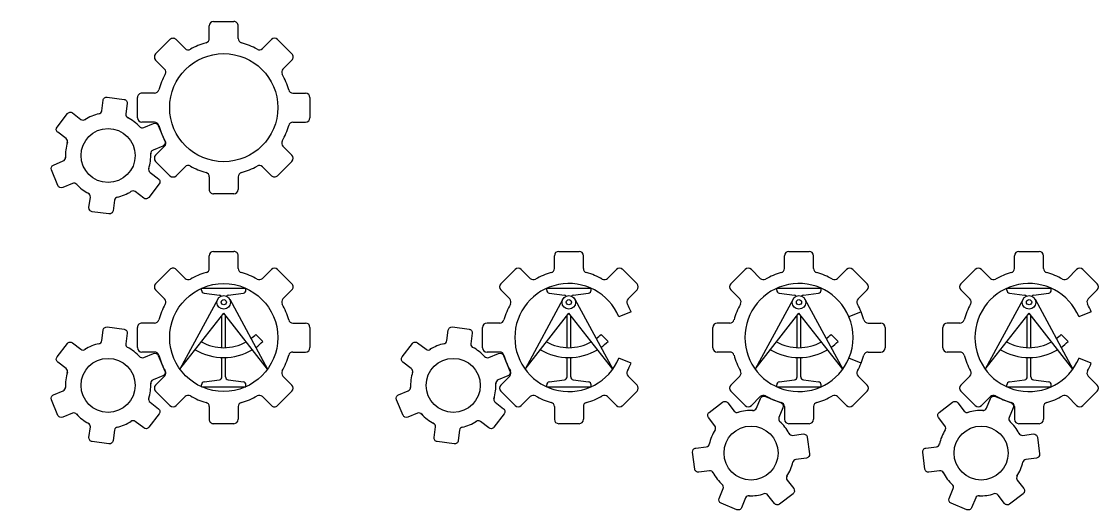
# Model space of a CAD drawing. Header units: millimetres. Extents: x -495 to 480, y 20 to 233.
# Drawn here: x -494.7 to -26.6, y 20.3 to 233 of the extents above; entities that cross this region are included whole.
import ezdxf

# ---------------------------------------------------------------- set-up
doc = ezdxf.new("R2010")
doc.units = ezdxf.units.MM

# ---------------------------------------------------------------- blocks, each defined once
blk = doc.blocks.new('*U15')
blk.add_lwpolyline([(-6.66, -0.64, 0.338133), (-4.99, 0.33), (-3.22, 4.59, -0.414214), (-1.14, 5.45), (5.67, 2.63, -0.414214), (6.53, 0.55), (4.77, -3.71, 0.338133), (5.26, -5.57)], format="xyb")
blk = doc.blocks.new('*U16')
at = {"color": 0, "linetype": 'ByBlock', "lineweight": -2, "transparency": 16777216}
for p, rotation in [((-90.56, 61.19), 59.99999999999996), ((-57.33, 48.45), 299.9999999999999), ((-97.92, 42.01), 120), ((-64.68, 29.26), 239.9999999999999), ((-84.98, 26.04), 180)]:
    blk.add_blockref('*U15', p, dxfattribs=dict(at, rotation=rotation))
blk.add_blockref('*U15', (-70.27, 64.42), dxfattribs=at)
blk = doc.blocks.new('eng')
blk.add_circle((0, 0), 11.75)
for start, end in [(87.0371, 107.9629), (147.0371, 167.9629), (27.0371, 47.9629), (327.0371, 347.9629), (207.0371, 227.9629), (267.0371, 287.9629)]:
    blk.add_arc((0, 0), 18.56, start, end)
blk.add_blockref('*U16', (77.62, -45.23))
blk = doc.blocks.new('*U17')
for p, q in [((-2.79, 6.31), (2.72, 6.31)), ((4.62, 4.41), (4.62, -4.41)), ((-2.79, -6.31), (2.72, -6.31))]:
    blk.add_line(p, q)
for centre, start, end in [((-2.79, 8.21), 195.2716, 270), ((2.72, 4.41), 0, 90), ((2.72, -4.41), 270, 0), ((-2.79, -8.21), 90, 164.7284)]:
    blk.add_arc(centre, 1.9, start, end)
blk = doc.blocks.new('*U18')
at = {"color": 0, "linetype": 'ByBlock', "lineweight": -2, "transparency": 16777216}
for p, rotation in [((41.04, 123.57), 90.00000000000004), ((17.81, 113.95), 135.0000000000001), ((64.27, 113.95), 45.00000000000003), ((8.18, 90.72), 180), ((17.81, 67.49), 225.0000000000001), ((64.27, 67.49), 315.0000000000001), ((41.04, 57.86), 270.0000000000001)]:
    blk.add_blockref('*U17', p, dxfattribs=dict(at, rotation=rotation))
blk.add_blockref('*U17', (73.89, 90.72), dxfattribs=at)
blk = doc.blocks.new('*U19')
for p, q in [((-2.79, 6.31), (2.72, 6.31)), ((4.62, 4.41), (4.62, -4.41)), ((-2.79, -6.31), (2.72, -6.31))]:
    blk.add_line(p, q)
for centre, start, end in [((-2.79, 8.21), 195.2716, 270), ((2.72, 4.41), 0, 90), ((2.72, -4.41), 270, 0), ((-2.79, -8.21), 90, 164.7284)]:
    blk.add_arc(centre, 1.9, start, end)
blk = doc.blocks.new('*U20')
at = {"color": 0, "linetype": 'ByBlock', "lineweight": -2, "transparency": 16777216}
for p, rotation in [((41.04, 123.57), 90.00000000000004), ((17.81, 113.95), 135.0000000000001), ((64.27, 113.95), 45.00000000000003), ((8.18, 90.72), 180), ((17.81, 67.49), 225.0000000000001), ((64.27, 67.49), 315.0000000000001), ((41.04, 57.86), 270.0000000000001)]:
    blk.add_blockref('*U19', p, dxfattribs=dict(at, rotation=rotation))
blk.add_blockref('*U19', (73.89, 90.72), dxfattribs=at)

msp = doc.modelspace()

# ---------------------------------------------------------------- linework, layer by layer
for p, q in [((-263.11, 125.56), (-263.11, 131.07)), ((-261.21, 132.97), (-252.39, 132.97)), ((-250.49, 125.56), (-250.49, 131.07)), ((-163.11, 125.56), (-163.11, 131.07)), ((-161.21, 132.97), (-152.39, 132.97)), ((-150.49, 125.56), (-150.49, 131.07)), ((-63.11, 125.56), (-63.11, 131.07)), ((-61.21, 132.97), (-52.39, 132.97)), ((-50.49, 125.56), (-50.49, 131.07)), ((-286.42, 118.87), (-280.18, 125.11)), ((-273.6, 121.21), (-277.5, 125.11)), ((-240, 121.21), (-236.11, 125.11)), ((-233.42, 125.11), (-227.19, 118.87)), ((-186.42, 118.87), (-180.18, 125.11)), ((-173.6, 121.21), (-177.5, 125.11)), ((-140, 121.21), (-136.11, 125.11)), ((-133.42, 125.11), (-127.19, 118.87)), ((-86.42, 118.87), (-80.18, 125.11)), ((-73.6, 121.21), (-77.5, 125.11)), ((-40, 121.21), (-36.11, 125.11)), ((-33.42, 125.11), (-27.19, 118.87)), ((-416.45, 116.92), (-397.16, 116.92)), ((-416.45, 116.09), (-416.45, 116.92)), ((-415.34, 114.82), (-408.71, 113.89)), ((-404.89, 113.89), (-398.27, 114.82)), ((-397.16, 116.09), (-397.16, 116.92)), ((-282.52, 112.29), (-286.42, 116.19)), ((-266.45, 116.92), (-247.16, 116.92)), ((-266.45, 116.09), (-266.45, 116.92)), ((-265.34, 114.82), (-258.71, 113.89)), ((-254.89, 113.89), (-248.27, 114.82)), ((-247.16, 116.09), (-247.16, 116.92)), ((-231.08, 112.29), (-227.19, 116.19)), ((-182.52, 112.29), (-186.42, 116.19)), ((-166.45, 116.92), (-147.16, 116.92)), ((-166.45, 116.09), (-166.45, 116.92)), ((-165.34, 114.82), (-158.71, 113.89)), ((-154.89, 113.89), (-148.27, 114.82)), ((-147.16, 116.09), (-147.16, 116.92)), ((-131.08, 112.29), (-127.19, 116.19)), ((-82.52, 112.29), (-86.42, 116.19)), ((-66.45, 116.92), (-47.16, 116.92)), ((-66.45, 116.09), (-66.45, 116.92)), ((-65.34, 114.82), (-58.71, 113.89)), ((-54.89, 113.89), (-48.27, 114.82)), ((-47.16, 116.09), (-47.16, 116.92)), ((-31.08, 112.29), (-27.19, 116.19)), ((-409.39, 112.18), (-425.84, 81.72)), ((-404.21, 112.18), (-387.76, 81.72)), ((-259.39, 112.18), (-275.84, 81.72)), ((-254.21, 112.18), (-237.76, 81.72)), ((-159.39, 112.18), (-175.84, 81.72)), ((-154.21, 112.18), (-137.76, 81.72)), ((-59.39, 112.18), (-75.84, 81.72)), ((-54.21, 112.18), (-37.76, 81.72)), ((-425.84, 81.72), (-406.8, 106.07)), ((-407.61, 91.09), (-407.61, 105.04)), ((-387.76, 81.72), (-406.8, 106.07)), ((-406, 91.09), (-406, 105.04)), ((-275.84, 81.72), (-256.8, 106.07)), ((-257.61, 91.09), (-257.61, 105.04)), ((-237.76, 81.72), (-256.8, 106.07)), ((-256, 91.09), (-256, 105.04)), ((-229.77, 106.69), (-235.09, 104.49)), ((-175.84, 81.72), (-156.8, 106.07)), ((-157.61, 91.09), (-157.61, 105.04)), ((-137.76, 81.72), (-156.8, 106.07)), ((-156, 91.09), (-156, 105.04)), ((-75.84, 81.72), (-56.8, 106.07)), ((-57.61, 91.09), (-57.61, 105.04)), ((-37.76, 81.72), (-56.8, 106.07)), ((-56, 91.09), (-56, 105.04)), ((-29.77, 106.69), (-35.09, 104.49)), ((-294.28, 91.08), (-294.28, 99.9)), ((-286.87, 101.8), (-292.38, 101.8)), ((-194.28, 91.08), (-194.28, 99.9)), ((-186.87, 101.8), (-192.38, 101.8)), ((-94.28, 91.08), (-94.28, 99.9)), ((-86.87, 101.8), (-92.38, 101.8)), ((-392.81, 96.87), (-389.77, 93.82)), ((-242.81, 96.87), (-239.77, 93.82)), ((-142.81, 96.87), (-139.77, 93.82)), ((-42.81, 96.87), (-39.77, 93.82)), ((-286.87, 89.18), (-292.38, 89.18)), ((-186.87, 89.18), (-192.38, 89.18)), ((-86.87, 89.18), (-92.38, 89.18)), ((-407.61, 78.37), (-407.61, 86.78)), ((-406, 78.37), (-406, 86.78)), ((-257.61, 78.37), (-257.61, 86.78)), ((-256, 78.37), (-256, 86.78)), ((-229.77, 84.29), (-235.09, 86.5)), ((-157.61, 78.37), (-157.61, 86.78)), ((-156, 78.37), (-156, 86.78)), ((-57.61, 78.37), (-57.61, 86.78)), ((-56, 78.37), (-56, 86.78)), ((-29.77, 84.29), (-35.09, 86.5)), ((-416.45, 74.06), (-416.45, 74.9)), ((-415.34, 76.17), (-408.71, 77.1)), ((-404.89, 77.1), (-398.27, 76.17)), ((-397.16, 74.06), (-397.16, 74.9)), ((-282.52, 78.7), (-286.42, 74.8)), ((-266.45, 74.06), (-266.45, 74.9)), ((-265.34, 76.17), (-258.71, 77.1)), ((-254.89, 77.1), (-248.27, 76.17)), ((-247.16, 74.06), (-247.16, 74.9)), ((-231.08, 78.7), (-227.19, 74.8)), ((-182.52, 78.7), (-186.42, 74.8)), ((-166.45, 74.06), (-166.45, 74.9)), ((-165.34, 76.17), (-158.71, 77.1)), ((-154.89, 77.1), (-148.27, 76.17)), ((-147.16, 74.06), (-147.16, 74.9)), ((-131.08, 78.7), (-127.19, 74.8)), ((-82.52, 78.7), (-86.42, 74.8)), ((-66.45, 74.06), (-66.45, 74.9)), ((-65.34, 76.17), (-58.71, 77.1)), ((-54.89, 77.1), (-48.27, 76.17)), ((-47.16, 74.06), (-47.16, 74.9)), ((-31.08, 78.7), (-27.19, 74.8)), ((-416.45, 74.06), (-397.16, 74.06)), ((-280.18, 65.88), (-286.42, 72.11)), ((-266.45, 74.06), (-247.16, 74.06)), ((-227.19, 72.11), (-233.42, 65.88)), ((-180.18, 65.88), (-186.42, 72.11)), ((-166.45, 74.06), (-147.16, 74.06)), ((-127.19, 72.11), (-133.42, 65.88)), ((-80.18, 65.88), (-86.42, 72.11)), ((-66.45, 74.06), (-47.16, 74.06)), ((-27.19, 72.11), (-33.42, 65.88)), ((-273.6, 69.77), (-277.5, 65.88)), ((-240, 69.77), (-236.11, 65.88)), ((-173.6, 69.77), (-177.5, 65.88)), ((-140, 69.77), (-136.11, 65.88)), ((-73.6, 69.77), (-77.5, 65.88)), ((-40, 69.77), (-36.11, 65.88)), ((-263.11, 65.43), (-263.11, 59.92)), ((-250.49, 65.43), (-250.49, 59.92)), ((-163.11, 65.43), (-163.11, 59.92)), ((-150.49, 65.43), (-150.49, 59.92)), ((-63.11, 65.43), (-63.11, 59.92)), ((-50.49, 65.43), (-50.49, 59.92)), ((-252.39, 58.02), (-261.21, 58.02)), ((-152.39, 58.02), (-161.21, 58.02)), ((-52.39, 58.02), (-61.21, 58.02))]:
    msp.add_line(p, q)
at = {"color": 10}
for p, q in [((-129.77, 106.69), (-135.09, 104.49)), ((-126.74, 101.8), (-121.23, 101.8)), ((-119.33, 99.9), (-119.33, 91.08)), ((-126.74, 89.18), (-121.23, 89.18)), ((-129.77, 84.29), (-135.09, 86.5))]:
    msp.add_line(p, q, dxfattribs=at)
for centre, radius in [((-406.8, 195.49), 23.5), ((-406.8, 95.49), 23.5), ((-406.8, 110.78), 2.94), ((-256.8, 110.78), 2.94), ((-156.8, 110.78), 2.94), ((-56.8, 110.78), 2.94), ((-406.8, 110.86), 1.14), ((-256.8, 110.86), 1.14), ((-156.8, 110.86), 1.14), ((-56.8, 110.86), 1.14)]:
    msp.add_circle(centre, radius)
for centre, radius, start, end in [((-406.8, 195.49), 29.26, 105.2716, 119.7284), ((-406.8, 195.49), 29.26, 60.2716, 74.7284), ((-406.8, 195.49), 29.26, 150.2716, 164.7284), ((-406.8, 195.49), 29.26, 15.2716, 29.7284), ((-406.8, 195.49), 29.26, 195.2716, 209.7284), ((-406.8, 195.49), 29.26, 330.2716, 344.7284), ((-406.8, 195.49), 29.26, 240.2716, 254.7284), ((-406.8, 195.49), 29.26, 285.2716, 299.7284), ((-261.21, 131.07), 1.9, 90, 180), ((-252.39, 131.07), 1.9, 0, 90), ((-161.21, 131.07), 1.9, 90, 180), ((-152.39, 131.07), 1.9, 0, 90), ((-61.21, 131.07), 1.9, 90, 180), ((-52.39, 131.07), 1.9, 0, 90), ((-406.8, 95.49), 29.26, 105.2716, 119.7284), ((-406.8, 95.49), 29.26, 60.2716, 74.7284), ((-278.84, 123.77), 1.9, 45, 135), ((-256.8, 95.49), 29.26, 105.2716, 119.7284), ((-265.01, 125.56), 1.9, 285.2716, 0), ((-248.59, 125.56), 1.9, 180, 254.7284), ((-256.8, 95.49), 29.26, 60.2716, 74.7284), ((-234.77, 123.77), 1.9, 45, 135), ((-178.84, 123.77), 1.9, 45, 135), ((-156.8, 95.49), 29.26, 105.2716, 119.7284), ((-165.01, 125.56), 1.9, 285.2716, 0), ((-148.59, 125.56), 1.9, 180, 254.7284), ((-156.8, 95.49), 29.26, 60.2716, 74.7284), ((-134.77, 123.77), 1.9, 45, 135), ((-78.84, 123.77), 1.9, 45, 135), ((-56.8, 95.49), 29.26, 105.2716, 119.7284), ((-65.01, 125.56), 1.9, 285.2716, 0), ((-48.59, 125.56), 1.9, 180, 254.7284), ((-56.8, 95.49), 29.26, 60.2716, 74.7284), ((-34.77, 123.77), 1.9, 45, 135), ((-285.07, 117.53), 1.9, 135, 225), ((-256.8, 95.49), 23.5, 22.5, 337.5), ((-272.26, 122.56), 1.9, 225, 299.7284), ((-241.35, 122.56), 1.9, 240.2716, 315), ((-228.53, 117.53), 1.9, 315, 45), ((-185.07, 117.53), 1.9, 135, 225), ((-156.8, 95.49), 23.5, 22.5, 337.5), ((-172.26, 122.56), 1.9, 225, 299.7284), ((-141.35, 122.56), 1.9, 240.2716, 315), ((-128.53, 117.53), 1.9, 315, 45), ((-85.07, 117.53), 1.9, 135, 225), ((-56.8, 95.49), 23.5, 22.5, 337.5), ((-72.26, 122.56), 1.9, 225, 299.7284), ((-41.35, 122.56), 1.9, 240.2716, 315), ((-28.53, 117.53), 1.9, 315, 45), ((-415.16, 116.09), 1.29, 180, 262), ((-408.89, 112.61), 1.29, 42.9, 82), ((-404.71, 112.61), 1.29, 98, 137.1), ((-398.44, 116.09), 1.29, 278, 0), ((-265.16, 116.09), 1.29, 180, 262), ((-258.89, 112.61), 1.29, 42.9, 82), ((-254.71, 112.61), 1.29, 98, 137.1), ((-248.44, 116.09), 1.29, 278, 0), ((-165.16, 116.09), 1.29, 180, 262), ((-158.89, 112.61), 1.29, 42.9, 82), ((-154.71, 112.61), 1.29, 98, 137.1), ((-148.44, 116.09), 1.29, 278, 0), ((-65.16, 116.09), 1.29, 180, 262), ((-58.89, 112.61), 1.29, 42.9, 82), ((-54.71, 112.61), 1.29, 98, 137.1), ((-48.44, 116.09), 1.29, 278, 0), ((-406.8, 95.49), 29.26, 150.2716, 164.7284), ((-406.8, 95.49), 29.26, 15.2716, 29.7284), ((-256.8, 95.49), 29.26, 150.2716, 164.7284), ((-283.87, 110.95), 1.9, 330.2716, 45), ((-229.74, 110.95), 1.9, 135, 209.7284), ((-256.8, 95.49), 29.26, 22.5, 29.7284), ((-156.8, 95.49), 29.26, 150.2716, 164.7284), ((-183.87, 110.95), 1.9, 330.2716, 45), ((-129.74, 110.95), 1.9, 135, 209.7284), ((-156.8, 95.49), 29.26, 22.5, 29.7284), ((-56.8, 95.49), 29.26, 150.2716, 164.7284), ((-83.87, 110.95), 1.9, 330.2716, 45), ((-29.74, 110.95), 1.9, 135, 209.7284), ((-56.8, 95.49), 29.26, 22.5, 29.7284), ((-286.87, 103.7), 1.9, 270, 344.7284), ((-186.87, 103.7), 1.9, 270, 344.7284), ((-86.87, 103.7), 1.9, 270, 344.7284), ((-292.38, 99.9), 1.9, 90, 180), ((-192.38, 99.9), 1.9, 90, 180), ((-92.38, 99.9), 1.9, 90, 180), ((-406.8, 110.86), 19.79, 240.5477, 299.4523), ((-406.8, 110.86), 19.79, 306.8168, 315), ((-406.8, 110.86), 24.09, 305.3013, 315), ((-256.8, 110.86), 19.79, 240.5477, 299.4523), ((-256.8, 110.86), 19.79, 306.8168, 315), ((-256.8, 110.86), 24.09, 305.3013, 315), ((-156.8, 110.86), 19.79, 240.5477, 299.4523), ((-156.8, 110.86), 19.79, 306.8168, 315), ((-156.8, 110.86), 24.09, 305.3013, 315), ((-56.8, 110.86), 19.79, 240.5477, 299.4523), ((-56.8, 110.86), 19.79, 306.8168, 315), ((-56.8, 110.86), 24.09, 305.3013, 315), ((-406.8, 110.86), 24.09, 239.0081, 300.9919), ((-292.38, 91.08), 1.9, 180, 270), ((-286.87, 87.28), 1.9, 15.2716, 90), ((-256.8, 110.86), 24.09, 239.0081, 300.9919), ((-192.38, 91.08), 1.9, 180, 270), ((-186.87, 87.28), 1.9, 15.2716, 90), ((-156.8, 110.86), 24.09, 239.0081, 300.9919), ((-92.38, 91.08), 1.9, 180, 270), ((-86.87, 87.28), 1.9, 15.2716, 90), ((-56.8, 110.86), 24.09, 239.0081, 300.9919), ((-406.8, 95.49), 29.26, 195.2716, 209.7284), ((-406.8, 95.49), 29.26, 330.2716, 344.7284), ((-256.8, 95.49), 29.26, 195.2716, 209.7284), ((-256.8, 95.49), 29.26, 330.2716, 337.5), ((-156.8, 95.49), 29.26, 195.2716, 209.7284), ((-156.8, 95.49), 29.26, 330.2716, 337.5), ((-56.8, 95.49), 29.26, 195.2716, 209.7284), ((-56.8, 95.49), 29.26, 330.2716, 337.5), ((-283.87, 80.04), 1.9, 315, 29.7284), ((-229.74, 80.04), 1.9, 150.2716, 225), ((-183.87, 80.04), 1.9, 315, 29.7284), ((-129.74, 80.04), 1.9, 150.2716, 225), ((-83.87, 80.04), 1.9, 315, 29.7284), ((-29.74, 80.04), 1.9, 150.2716, 225), ((-415.16, 74.9), 1.29, 98, 180), ((-408.89, 78.37), 1.29, 278, 0), ((-404.71, 78.37), 1.29, 180, 262), ((-398.44, 74.9), 1.29, 0, 82), ((-265.16, 74.9), 1.29, 98, 180), ((-258.89, 78.37), 1.29, 278, 0), ((-254.71, 78.37), 1.29, 180, 262), ((-248.44, 74.9), 1.29, 0, 82), ((-165.16, 74.9), 1.29, 98, 180), ((-158.89, 78.37), 1.29, 278, 0), ((-154.71, 78.37), 1.29, 180, 262), ((-148.44, 74.9), 1.29, 0, 82), ((-65.16, 74.9), 1.29, 98, 180), ((-58.89, 78.37), 1.29, 278, 0), ((-54.71, 78.37), 1.29, 180, 262), ((-48.44, 74.9), 1.29, 0, 82), ((-285.07, 73.46), 1.9, 135, 225), ((-272.26, 68.43), 1.9, 60.2716, 135), ((-241.35, 68.43), 1.9, 45, 119.7284), ((-228.53, 73.46), 1.9, 315, 45), ((-185.07, 73.46), 1.9, 135, 225), ((-172.26, 68.43), 1.9, 60.2716, 135), ((-141.35, 68.43), 1.9, 45, 119.7284), ((-128.53, 73.46), 1.9, 315, 45), ((-85.07, 73.46), 1.9, 135, 225), ((-72.26, 68.43), 1.9, 60.2716, 135), ((-41.35, 68.43), 1.9, 45, 119.7284), ((-28.53, 73.46), 1.9, 315, 45), ((-406.8, 95.49), 29.26, 240.2716, 254.7284), ((-406.8, 95.49), 29.26, 285.2716, 299.7284), ((-278.84, 67.22), 1.9, 225, 315), ((-256.8, 95.49), 29.26, 240.2716, 254.7284), ((-265.01, 65.43), 1.9, 0, 74.7284), ((-248.59, 65.43), 1.9, 105.2716, 180), ((-256.8, 95.49), 29.26, 285.2716, 299.7284), ((-234.77, 67.22), 1.9, 225, 315), ((-178.84, 67.22), 1.9, 225, 315), ((-156.8, 95.49), 29.26, 240.2716, 254.7284), ((-165.01, 65.43), 1.9, 0, 74.7284), ((-148.59, 65.43), 1.9, 105.2716, 180), ((-156.8, 95.49), 29.26, 285.2716, 299.7284), ((-134.77, 67.22), 1.9, 225, 315), ((-78.84, 67.22), 1.9, 225, 315), ((-56.8, 95.49), 29.26, 240.2716, 254.7284), ((-65.01, 65.43), 1.9, 0, 74.7284), ((-48.59, 65.43), 1.9, 105.2716, 180), ((-56.8, 95.49), 29.26, 285.2716, 299.7284), ((-34.77, 67.22), 1.9, 225, 315), ((-261.21, 59.92), 1.9, 180, 270), ((-252.39, 59.92), 1.9, 270, 0), ((-161.21, 59.92), 1.9, 180, 270), ((-152.39, 59.92), 1.9, 270, 0), ((-61.21, 59.92), 1.9, 180, 270), ((-52.39, 59.92), 1.9, 270, 0)]:
    msp.add_arc(centre, radius, start, end)
for centre, radius, start, end in [((-156.8, 95.49), 23.5, 337.5, 22.5), ((-156.8, 95.49), 29.26, 15.2716, 22.5), ((-126.74, 103.7), 1.9, 195.2716, 270), ((-121.23, 99.9), 1.9, 0, 90), ((-126.74, 87.28), 1.9, 90, 164.7284), ((-121.23, 91.08), 1.9, 270, 0), ((-156.8, 95.49), 29.26, 337.5, 344.7284)]:
    msp.add_arc(centre, radius, start, end, dxfattribs=at)

# ---------------------------------------------------------------- block references
for name, p in [('*U20', (-447.84, 104.78)), ('*U18', (-447.84, 4.78)), ('eng', (-177.62, 45.23)), ('eng', (-77.62, 45.23))]:
    msp.add_blockref(name, p)
at = {"rotation": 315.0000000000003}
for p in [(-457.07, 174.67), (-457.07, 74.67), (-307.07, 74.67)]:
    msp.add_blockref('eng', p, dxfattribs=at)

doc.saveas('drawing.dxf')
